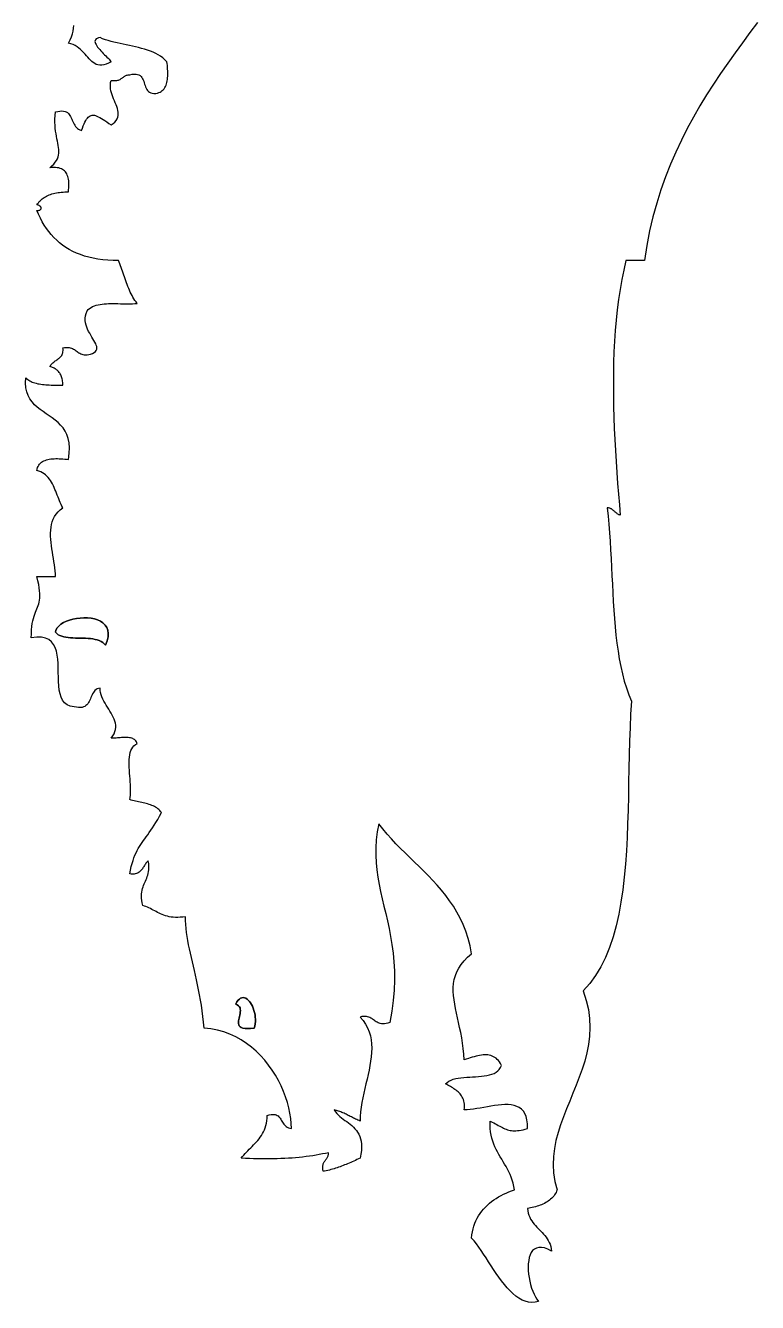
# Model space of a CAD drawing. Extents: x 0 to 1.82, y -2.75 to 0.29.
# Drawn here: x 0 to 0.39, y -1.079 to -0.398 of the extents above; entities that cross this region are included whole.
import ezdxf

# ---------------------------------------------------------------- set-up
doc = ezdxf.new("R2010")
doc.units = 0
doc.layers.get('0').update_dxf_attribs({"linetype": 'CONTINUOUS'})

msp = doc.modelspace()

# ---------------------------------------------------------------- linework, layer by layer
at = {"color": 7}
for points in [[(0.02288, -0.4077), (0.02377, -0.40599), (0.02448, -0.40435), (0.02502, -0.40275), (0.02541, -0.4012), (0.02565, -0.3997), (0.02575, -0.39822)], [(0.39014, -0.39661), (0.38613, -0.402), (0.38214, -0.40742), (0.3782, -0.41287), (0.3743, -0.41837), (0.37047, -0.42393), (0.36672, -0.42957), (0.36306, -0.4353), (0.3595, -0.44112), (0.35607, -0.44706), (0.35276, -0.45313), (0.3496, -0.45933), (0.3466, -0.46569), (0.34378, -0.47221), (0.34113, -0.47892), (0.33869, -0.48581), (0.33646, -0.4929), (0.33445, -0.50021), (0.33268, -0.50776), (0.33116, -0.51554), (0.32991, -0.52358)], [(0.04566, -0.4176), (0.04423, -0.41836), (0.04292, -0.4189), (0.04171, -0.41925), (0.0406, -0.41941), (0.03957, -0.41941), (0.03861, -0.41926), (0.03772, -0.41897), (0.03689, -0.41855), (0.0361, -0.41804), (0.03534, -0.41743), (0.03461, -0.41674), (0.03389, -0.41599), (0.03318, -0.4152), (0.03247, -0.41437), (0.03174, -0.41353), (0.03098, -0.41269), (0.03019, -0.41186), (0.02936, -0.41105), (0.02847, -0.4103), (0.02752, -0.4096), (0.02649, -0.40897), (0.02539, -0.40844), (0.02418, -0.40801), (0.02288, -0.4077)], [(0.03971, -0.40472), (0.03882, -0.40489), (0.03813, -0.40513), (0.03761, -0.40544), (0.03726, -0.40582), (0.03707, -0.40625), (0.03702, -0.40674), (0.0371, -0.40727), (0.03729, -0.40784), (0.03759, -0.40845), (0.03798, -0.40909), (0.03844, -0.40975), (0.03897, -0.41042), (0.03955, -0.4111), (0.04017, -0.41179), (0.04082, -0.41248), (0.04147, -0.41316), (0.04213, -0.41383), (0.04278, -0.41447), (0.0434, -0.4151), (0.04398, -0.41568), (0.04451, -0.41623), (0.04497, -0.41674), (0.04536, -0.4172), (0.04566, -0.4176)], [(0.07537, -0.4176), (0.07433, -0.41654), (0.07321, -0.41557), (0.07201, -0.41469), (0.07073, -0.4139), (0.06939, -0.41318), (0.06799, -0.41252), (0.06653, -0.41194), (0.06502, -0.4114), (0.06348, -0.41092), (0.0619, -0.41047), (0.06029, -0.41006), (0.05866, -0.40968), (0.05701, -0.40931), (0.05535, -0.40897), (0.05369, -0.40862), (0.05204, -0.40828), (0.05039, -0.40793), (0.04877, -0.40757), (0.04716, -0.40719), (0.04559, -0.40678), (0.04405, -0.40633), (0.04255, -0.40585), (0.0411, -0.40531), (0.03971, -0.40472)], [(0.06943, -0.43444), (0.07026, -0.43428), (0.07102, -0.43405), (0.07171, -0.43376), (0.07234, -0.4334), (0.07291, -0.43298), (0.07342, -0.4325), (0.07387, -0.43197), (0.07427, -0.43139), (0.07461, -0.43076), (0.07491, -0.43009), (0.07516, -0.42937), (0.07537, -0.42862), (0.07553, -0.42783), (0.07566, -0.427), (0.07575, -0.42615), (0.07581, -0.42527), (0.07584, -0.42436), (0.07583, -0.42343), (0.07581, -0.42249), (0.07575, -0.42153), (0.07568, -0.42056), (0.07559, -0.41958), (0.07549, -0.41859), (0.07537, -0.4176)], [(0.04566, -0.45128), (0.04678, -0.45052), (0.04768, -0.44973), (0.04838, -0.44891), (0.04889, -0.44807), (0.04923, -0.4472), (0.04942, -0.44631), (0.04947, -0.44539), (0.0494, -0.44445), (0.04922, -0.44349), (0.04897, -0.44251), (0.04864, -0.44152), (0.04826, -0.4405), (0.04784, -0.43948), (0.0474, -0.43843), (0.04696, -0.43738), (0.04654, -0.43631), (0.04614, -0.43523), (0.04579, -0.43414), (0.04551, -0.43305), (0.04531, -0.43195), (0.04521, -0.43084), (0.04522, -0.42973), (0.04536, -0.42862), (0.04566, -0.42751)], [(0.04566, -0.42751), (0.04637, -0.4276), (0.04702, -0.42765), (0.04762, -0.42766), (0.04818, -0.42763), (0.04869, -0.42756), (0.04915, -0.42746), (0.04958, -0.42733), (0.04998, -0.42717), (0.05036, -0.427), (0.05071, -0.42681), (0.05104, -0.4266), (0.05135, -0.42639), (0.05166, -0.42617), (0.05195, -0.42595), (0.05225, -0.42574), (0.05255, -0.42552), (0.05286, -0.42532), (0.05318, -0.42514), (0.05351, -0.42497), (0.05386, -0.42482), (0.05424, -0.4247), (0.05465, -0.42461), (0.05508, -0.42455), (0.05556, -0.42453)], [(0.05556, -0.42453), (0.05684, -0.42425), (0.05795, -0.42412), (0.05892, -0.42415), (0.05975, -0.4243), (0.06046, -0.42458), (0.06107, -0.42497), (0.06158, -0.42544), (0.06202, -0.426), (0.06238, -0.42662), (0.0627, -0.4273), (0.06298, -0.42801), (0.06324, -0.42874), (0.06348, -0.42949), (0.06373, -0.43023), (0.06399, -0.43096), (0.06429, -0.43165), (0.06463, -0.4323), (0.06503, -0.43289), (0.0655, -0.43341), (0.06606, -0.43384), (0.06672, -0.43418), (0.06749, -0.43439), (0.06839, -0.43449), (0.06943, -0.43444)], [(0.01297, -0.47406), (0.01411, -0.47308), (0.01507, -0.47211), (0.01586, -0.47115), (0.01649, -0.4702), (0.01698, -0.46925), (0.01733, -0.4683), (0.01757, -0.46733), (0.0177, -0.46635), (0.01774, -0.46535), (0.0177, -0.46432), (0.01759, -0.46327), (0.01743, -0.46217), (0.01722, -0.46103), (0.01699, -0.45985), (0.01674, -0.45862), (0.01649, -0.45733), (0.01625, -0.45598), (0.01603, -0.45456), (0.01585, -0.45306), (0.01572, -0.4515), (0.01565, -0.44984), (0.01566, -0.4481), (0.01575, -0.44627), (0.01594, -0.44434)], [(0.01594, -0.44434), (0.01723, -0.44404), (0.01837, -0.44388), (0.01938, -0.44383), (0.02027, -0.44391), (0.02105, -0.44409), (0.02173, -0.44436), (0.02232, -0.44472), (0.02284, -0.44515), (0.02329, -0.44565), (0.02369, -0.4462), (0.02404, -0.4468), (0.02436, -0.44744), (0.02466, -0.4481), (0.02495, -0.44878), (0.02525, -0.44946), (0.02555, -0.45014), (0.02588, -0.4508), (0.02625, -0.45145), (0.02666, -0.45205), (0.02713, -0.45262), (0.02767, -0.45313), (0.02829, -0.45358), (0.029, -0.45395), (0.02981, -0.45425)], [(0.02981, -0.45425), (0.03029, -0.45295), (0.03076, -0.45177), (0.03122, -0.45071), (0.03167, -0.44976), (0.03212, -0.44893), (0.03256, -0.44821), (0.03302, -0.4476), (0.03348, -0.44709), (0.03395, -0.44669), (0.03445, -0.44639), (0.03496, -0.44618), (0.0355, -0.44608), (0.03608, -0.44606), (0.03669, -0.44613), (0.03733, -0.4463), (0.03803, -0.44654), (0.03877, -0.44687), (0.03956, -0.44728), (0.04041, -0.44777), (0.04132, -0.44833), (0.04229, -0.44897), (0.04334, -0.44967), (0.04446, -0.45044), (0.04566, -0.45128)], [(0.02288, -0.48693), (0.02298, -0.48584), (0.02306, -0.48479), (0.0231, -0.48378), (0.0231, -0.48281), (0.02307, -0.48189), (0.023, -0.48102), (0.02289, -0.48019), (0.02273, -0.47941), (0.02253, -0.47868), (0.02228, -0.478), (0.02198, -0.47736), (0.02164, -0.47678), (0.02124, -0.47625), (0.02079, -0.47577), (0.02028, -0.47534), (0.01972, -0.47497), (0.0191, -0.47466), (0.01842, -0.4744), (0.01768, -0.47419), (0.01687, -0.47405), (0.016, -0.47396), (0.01506, -0.47393), (0.01405, -0.47396), (0.01297, -0.47406)], [(0.00604, -0.49386), (0.00642, -0.49326), (0.00684, -0.49269), (0.00729, -0.49215), (0.00777, -0.49163), (0.00827, -0.49115), (0.00881, -0.49069), (0.00937, -0.49027), (0.00996, -0.48987), (0.01058, -0.48949), (0.01123, -0.48915), (0.0119, -0.48883), (0.0126, -0.48854), (0.01332, -0.48828), (0.01407, -0.48804), (0.01485, -0.48782), (0.01565, -0.48763), (0.01647, -0.48746), (0.01732, -0.48732), (0.01819, -0.4872), (0.01908, -0.4871), (0.02, -0.48703), (0.02094, -0.48697), (0.0219, -0.48694), (0.02288, -0.48693)], [(0.00604, -0.49684), (0.0065, -0.49682), (0.00691, -0.49678), (0.00726, -0.49671), (0.00755, -0.49662), (0.00779, -0.4965), (0.00799, -0.49637), (0.00814, -0.49623), (0.00824, -0.49607), (0.0083, -0.4959), (0.00832, -0.49572), (0.00831, -0.49554), (0.00827, -0.49535), (0.00819, -0.49517), (0.00808, -0.49498), (0.00795, -0.49481), (0.0078, -0.49464), (0.00762, -0.49448), (0.00743, -0.49433), (0.00722, -0.4942), (0.007, -0.49409), (0.00677, -0.49399), (0.00653, -0.49392), (0.00628, -0.49388), (0.00604, -0.49386)], [(0.04962, -0.52358), (0.0467, -0.52353), (0.0439, -0.52337), (0.0412, -0.52312), (0.03862, -0.52277), (0.03613, -0.52232), (0.03375, -0.52177), (0.03148, -0.52112), (0.02929, -0.52039), (0.02721, -0.51956), (0.02522, -0.51863), (0.02332, -0.51762), (0.02151, -0.51652), (0.01979, -0.51533), (0.01816, -0.51406), (0.01661, -0.5127), (0.01514, -0.51125), (0.01374, -0.50973), (0.01243, -0.50812), (0.01119, -0.50643), (0.01002, -0.50466), (0.00893, -0.50282), (0.0079, -0.5009), (0.00694, -0.4989), (0.00604, -0.49684)], [(0.05952, -0.54636), (0.05892, -0.5456), (0.05834, -0.54479), (0.0578, -0.54396), (0.05727, -0.54309), (0.05678, -0.54219), (0.0563, -0.54127), (0.05585, -0.54032), (0.05541, -0.53935), (0.055, -0.53837), (0.05459, -0.53737), (0.0542, -0.53636), (0.05383, -0.53534), (0.05346, -0.53432), (0.0531, -0.53329), (0.05275, -0.53227), (0.05241, -0.53125), (0.05206, -0.53023), (0.05172, -0.52923), (0.05138, -0.52824), (0.05104, -0.52726), (0.05069, -0.5263), (0.05034, -0.52537), (0.04998, -0.52446), (0.04962, -0.52358)], [(0.32001, -0.52358), (0.31884, -0.52859), (0.31779, -0.53372), (0.31688, -0.53896), (0.31607, -0.54429), (0.31539, -0.54972), (0.31481, -0.55523), (0.31433, -0.56081), (0.31396, -0.56646), (0.31367, -0.57217), (0.31347, -0.57793), (0.31336, -0.58373), (0.31332, -0.58957), (0.31336, -0.59543), (0.31346, -0.60131), (0.31363, -0.6072), (0.31385, -0.61309), (0.31412, -0.61897), (0.31444, -0.62484), (0.3148, -0.63068), (0.31519, -0.63649), (0.31562, -0.64227), (0.31607, -0.64799), (0.31655, -0.65366), (0.31704, -0.65927)], [(0.03575, -0.5731), (0.03662, -0.57258), (0.03726, -0.57203), (0.0377, -0.57143), (0.03794, -0.57079), (0.03801, -0.57012), (0.03793, -0.5694), (0.03772, -0.56865), (0.0374, -0.56785), (0.03699, -0.56702), (0.0365, -0.56616), (0.03596, -0.56525), (0.03538, -0.56431), (0.03479, -0.56333), (0.0342, -0.56232), (0.03363, -0.56127), (0.03311, -0.56019), (0.03265, -0.55907), (0.03227, -0.55792), (0.03199, -0.55673), (0.03183, -0.55552), (0.03181, -0.55426), (0.03195, -0.55298), (0.03227, -0.55167), (0.03278, -0.55032)], [(0.03278, -0.55032), (0.03343, -0.54962), (0.03416, -0.54901), (0.03494, -0.54848), (0.03579, -0.54803), (0.0367, -0.54765), (0.03765, -0.54733), (0.03866, -0.54708), (0.03971, -0.54687), (0.04081, -0.54672), (0.04194, -0.5466), (0.0431, -0.54653), (0.04429, -0.54648), (0.04551, -0.54646), (0.04675, -0.54646), (0.04801, -0.54648), (0.04929, -0.54651), (0.05057, -0.54653), (0.05186, -0.54656), (0.05315, -0.54658), (0.05445, -0.54658), (0.05573, -0.54657), (0.05701, -0.54653), (0.05827, -0.54646), (0.05952, -0.54636)], [(0.01297, -0.58003), (0.01324, -0.57956), (0.01354, -0.57912), (0.01388, -0.57871), (0.01424, -0.57834), (0.01463, -0.57798), (0.01503, -0.57765), (0.01544, -0.57733), (0.01587, -0.57703), (0.0163, -0.57673), (0.01672, -0.57643), (0.01714, -0.57613), (0.01755, -0.57582), (0.01795, -0.57551), (0.01832, -0.57518), (0.01867, -0.57483), (0.01899, -0.57446), (0.01927, -0.57406), (0.01952, -0.57363), (0.01972, -0.57316), (0.01987, -0.57265), (0.01997, -0.5721), (0.02001, -0.5715), (0.01999, -0.57084), (0.0199, -0.57013)], [(0.0199, -0.57013), (0.02085, -0.56993), (0.02171, -0.56983), (0.02249, -0.56981), (0.02321, -0.56987), (0.02387, -0.56999), (0.02447, -0.57018), (0.02503, -0.57041), (0.02555, -0.57068), (0.02605, -0.57098), (0.02653, -0.57131), (0.02699, -0.57164), (0.02746, -0.57199), (0.02792, -0.57232), (0.02841, -0.57265), (0.02891, -0.57294), (0.02944, -0.57321), (0.03001, -0.57344), (0.03063, -0.57361), (0.0313, -0.57373), (0.03203, -0.57377), (0.03284, -0.57374), (0.03372, -0.57363), (0.03469, -0.57342), (0.03575, -0.5731)], [(0.0199, -0.58994), (0.01989, -0.58921), (0.01984, -0.58851), (0.01977, -0.58785), (0.01967, -0.58721), (0.01953, -0.5866), (0.01938, -0.58602), (0.01919, -0.58547), (0.01899, -0.58495), (0.01875, -0.58445), (0.0185, -0.58399), (0.01822, -0.58354), (0.01792, -0.58313), (0.0176, -0.58274), (0.01726, -0.58238), (0.01691, -0.58204), (0.01653, -0.58172), (0.01614, -0.58143), (0.01573, -0.58116), (0.0153, -0.58092), (0.01486, -0.5807), (0.01441, -0.5805), (0.01394, -0.58032), (0.01346, -0.58017), (0.01297, -0.58003)], [(0.02288, -0.62956), (0.02332, -0.62627), (0.02343, -0.62333), (0.02324, -0.6207), (0.02277, -0.61835), (0.02206, -0.61626), (0.02113, -0.61439), (0.02001, -0.61272), (0.01873, -0.61121), (0.01732, -0.60985), (0.01581, -0.60859), (0.01423, -0.60741), (0.0126, -0.60628), (0.01096, -0.60517), (0.00933, -0.60405), (0.00774, -0.6029), (0.00622, -0.60168), (0.0048, -0.60036), (0.00352, -0.59891), (0.00238, -0.59732), (0.00144, -0.59553), (0.00071, -0.59354), (0.00022, -0.5913), (0.00001, -0.58879), (0.00009, -0.58598)], [(0.00009, -0.58598), (0.00061, -0.58645), (0.00115, -0.58689), (0.00172, -0.58728), (0.00232, -0.58765), (0.00295, -0.58797), (0.00361, -0.58827), (0.0043, -0.58853), (0.00501, -0.58876), (0.00575, -0.58897), (0.00652, -0.58915), (0.00732, -0.58931), (0.00814, -0.58944), (0.00899, -0.58956), (0.00986, -0.58965), (0.01076, -0.58973), (0.01169, -0.58979), (0.01263, -0.58984), (0.01361, -0.58988), (0.0146, -0.5899), (0.01562, -0.58992), (0.01666, -0.58993), (0.01772, -0.58994), (0.0188, -0.58994), (0.0199, -0.58994)], [(0.00604, -0.6355), (0.0062, -0.63467), (0.00643, -0.63391), (0.00672, -0.63321), (0.00708, -0.63258), (0.0075, -0.63201), (0.00797, -0.63151), (0.0085, -0.63105), (0.00908, -0.63066), (0.00971, -0.63031), (0.01039, -0.63001), (0.0111, -0.62976), (0.01186, -0.62956), (0.01265, -0.62939), (0.01347, -0.62926), (0.01433, -0.62917), (0.01521, -0.62912), (0.01611, -0.62909), (0.01704, -0.62909), (0.01799, -0.62912), (0.01895, -0.62917), (0.01992, -0.62924), (0.0209, -0.62933), (0.02189, -0.62944), (0.02288, -0.62956)], [(0.0199, -0.65531), (0.01942, -0.65442), (0.01897, -0.6535), (0.01854, -0.65255), (0.01812, -0.65157), (0.01772, -0.65058), (0.01732, -0.64957), (0.01693, -0.64855), (0.01653, -0.64753), (0.01613, -0.64652), (0.01571, -0.64551), (0.01528, -0.64452), (0.01483, -0.64355), (0.01435, -0.6426), (0.01384, -0.64169), (0.0133, -0.64081), (0.01271, -0.63997), (0.01209, -0.63919), (0.01141, -0.63845), (0.01068, -0.63778), (0.00988, -0.63717), (0.00903, -0.63663), (0.00811, -0.63617), (0.00711, -0.63579), (0.00604, -0.6355)], [(0.01594, -0.69195), (0.0159, -0.69044), (0.01579, -0.68889), (0.01562, -0.68729), (0.01541, -0.68566), (0.01516, -0.68401), (0.01489, -0.68233), (0.01461, -0.68063), (0.01433, -0.67893), (0.01406, -0.67723), (0.01382, -0.67552), (0.01362, -0.67383), (0.01347, -0.67215), (0.01338, -0.67049), (0.01336, -0.66885), (0.01343, -0.66725), (0.01359, -0.66569), (0.01387, -0.66417), (0.01427, -0.66271), (0.0148, -0.6613), (0.01548, -0.65995), (0.01632, -0.65867), (0.01733, -0.65747), (0.01852, -0.65634), (0.0199, -0.65531)], [(0.31704, -0.65927), (0.31668, -0.65914), (0.31633, -0.65898), (0.31601, -0.65881), (0.3157, -0.65863), (0.3154, -0.65844), (0.31512, -0.65823), (0.31485, -0.65802), (0.31458, -0.6578), (0.31432, -0.65758), (0.31407, -0.65736), (0.31382, -0.65714), (0.31357, -0.65692), (0.31332, -0.6567), (0.31307, -0.6565), (0.31282, -0.6563), (0.31256, -0.65611), (0.3123, -0.65594), (0.31202, -0.65579), (0.31174, -0.65565), (0.31144, -0.65553), (0.31113, -0.65544), (0.31081, -0.65537), (0.31047, -0.65532), (0.3101, -0.65531)], [(0.3101, -0.65531), (0.31057, -0.65968), (0.31096, -0.66411), (0.31131, -0.66859), (0.31161, -0.67312), (0.31188, -0.67768), (0.31212, -0.68227), (0.31234, -0.68687), (0.31256, -0.69148), (0.31279, -0.69608), (0.31302, -0.70067), (0.31328, -0.70524), (0.31357, -0.70978), (0.3139, -0.71428), (0.31429, -0.71872), (0.31473, -0.72311), (0.31524, -0.72743), (0.31583, -0.73166), (0.31651, -0.73581), (0.31729, -0.73986), (0.31818, -0.74381), (0.31918, -0.74763), (0.32031, -0.75133), (0.32157, -0.7549), (0.32298, -0.75831)], [(0.00307, -0.72464), (0.00311, -0.72241), (0.00322, -0.7204), (0.0034, -0.7186), (0.00363, -0.71699), (0.00391, -0.71554), (0.00423, -0.71424), (0.00457, -0.71306), (0.00494, -0.71198), (0.00531, -0.71099), (0.00569, -0.71006), (0.00606, -0.70917), (0.00641, -0.7083), (0.00674, -0.70743), (0.00703, -0.70654), (0.00727, -0.7056), (0.00747, -0.70461), (0.0076, -0.70353), (0.00766, -0.70235), (0.00764, -0.70105), (0.00754, -0.6996), (0.00733, -0.69799), (0.00702, -0.69619), (0.00659, -0.69419), (0.00604, -0.69195)], [(0.01594, -0.72167), (0.01624, -0.72047), (0.01685, -0.71935), (0.01774, -0.71831), (0.01889, -0.71737), (0.02025, -0.71652), (0.02179, -0.71579), (0.02349, -0.71516), (0.0253, -0.71466), (0.02719, -0.71429), (0.02913, -0.71404), (0.03109, -0.71394), (0.03303, -0.71399), (0.03491, -0.71419), (0.03672, -0.71456), (0.0384, -0.71509), (0.03993, -0.7158), (0.04128, -0.71669), (0.04241, -0.71777), (0.04328, -0.71904), (0.04387, -0.72052), (0.04413, -0.72221), (0.04405, -0.72411), (0.04358, -0.72624), (0.04268, -0.7286)], [(0.04268, -0.7286), (0.04358, -0.72624), (0.04405, -0.72411), (0.04413, -0.72221), (0.04387, -0.72052), (0.04328, -0.71904), (0.04241, -0.71777), (0.04128, -0.71669), (0.03993, -0.7158), (0.0384, -0.71509), (0.03672, -0.71456), (0.03491, -0.71419), (0.03303, -0.71399), (0.03109, -0.71394), (0.02913, -0.71404), (0.02719, -0.71429), (0.0253, -0.71466), (0.02349, -0.71516), (0.02179, -0.71579), (0.02025, -0.71652), (0.01889, -0.71737), (0.01774, -0.71831), (0.01685, -0.71935), (0.01624, -0.72047), (0.01594, -0.72167)], [(0.02585, -0.76129), (0.02381, -0.76096), (0.02215, -0.76026), (0.02081, -0.75922), (0.01976, -0.75788), (0.01896, -0.75628), (0.01839, -0.75445), (0.01799, -0.75242), (0.01774, -0.75024), (0.01759, -0.74795), (0.01752, -0.74557), (0.01748, -0.74316), (0.01743, -0.74073), (0.01734, -0.73834), (0.01717, -0.73602), (0.01689, -0.7338), (0.01646, -0.73172), (0.01583, -0.72982), (0.01498, -0.72814), (0.01387, -0.72671), (0.01246, -0.72557), (0.01071, -0.72475), (0.00858, -0.7243), (0.00605, -0.72425), (0.00307, -0.72464)], [(0.04268, -0.7286), (0.042, -0.7278), (0.04121, -0.72712), (0.04032, -0.72656), (0.03933, -0.72609), (0.03826, -0.72572), (0.03711, -0.72543), (0.03591, -0.72521), (0.03465, -0.72504), (0.03335, -0.72493), (0.03202, -0.72485), (0.03067, -0.7248), (0.02931, -0.72476), (0.02795, -0.72473), (0.0266, -0.7247), (0.02527, -0.72464), (0.02398, -0.72457), (0.02272, -0.72445), (0.02151, -0.72428), (0.02037, -0.72406), (0.0193, -0.72376), (0.01831, -0.72339), (0.01741, -0.72292), (0.01662, -0.72235), (0.01594, -0.72167)], [(0.01594, -0.72167), (0.01662, -0.72235), (0.01741, -0.72292), (0.01831, -0.72339), (0.0193, -0.72376), (0.02037, -0.72406), (0.02151, -0.72428), (0.02272, -0.72445), (0.02398, -0.72457), (0.02527, -0.72464), (0.0266, -0.7247), (0.02795, -0.72473), (0.02931, -0.72476), (0.03067, -0.7248), (0.03202, -0.72485), (0.03335, -0.72493), (0.03465, -0.72504), (0.03591, -0.72521), (0.03711, -0.72543), (0.03826, -0.72572), (0.03933, -0.72609), (0.04032, -0.72656), (0.04121, -0.72712), (0.042, -0.7278), (0.04268, -0.7286)], [(0.03971, -0.75138), (0.0389, -0.75156), (0.03819, -0.75184), (0.03757, -0.75221), (0.03703, -0.75266), (0.03657, -0.75319), (0.03615, -0.75376), (0.03579, -0.75439), (0.03546, -0.75505), (0.03515, -0.75573), (0.03486, -0.75643), (0.03457, -0.75713), (0.03427, -0.75782), (0.03394, -0.75849), (0.03359, -0.75912), (0.03319, -0.75972), (0.03274, -0.76026), (0.03223, -0.76073), (0.03163, -0.76113), (0.03095, -0.76144), (0.03018, -0.76165), (0.02929, -0.76175), (0.02828, -0.76173), (0.02713, -0.76158), (0.02585, -0.76129)], [(0.04566, -0.77812), (0.04654, -0.7769), (0.0472, -0.77571), (0.04768, -0.77454), (0.04797, -0.77339), (0.04809, -0.77227), (0.04807, -0.77116), (0.04791, -0.77007), (0.04764, -0.76899), (0.04726, -0.76792), (0.04679, -0.76686), (0.04625, -0.7658), (0.04566, -0.76475), (0.04502, -0.7637), (0.04436, -0.76264), (0.04368, -0.76158), (0.04301, -0.76052), (0.04237, -0.75944), (0.04176, -0.75835), (0.0412, -0.75724), (0.0407, -0.75611), (0.04029, -0.75497), (0.03998, -0.7538), (0.03978, -0.7526), (0.03971, -0.75138)], [(0.32298, -0.75831), (0.32254, -0.76532), (0.32221, -0.77244), (0.32196, -0.77966), (0.32176, -0.78695), (0.3216, -0.7943), (0.32146, -0.80168), (0.32132, -0.80906), (0.32115, -0.81642), (0.32093, -0.82374), (0.32064, -0.831), (0.32026, -0.83817), (0.31976, -0.84523), (0.31913, -0.85215), (0.31835, -0.85892), (0.31739, -0.8655), (0.31623, -0.87189), (0.31485, -0.87804), (0.31323, -0.88395), (0.31135, -0.88958), (0.30918, -0.89491), (0.3067, -0.89993), (0.3039, -0.9046), (0.30075, -0.90891), (0.29723, -0.91282)], [(0.05952, -0.78109), (0.05936, -0.78051), (0.05914, -0.78), (0.05884, -0.77954), (0.05849, -0.77915), (0.05809, -0.77882), (0.05763, -0.77854), (0.05713, -0.77831), (0.05659, -0.77812), (0.056, -0.77798), (0.05539, -0.77787), (0.05474, -0.7778), (0.05407, -0.77775), (0.05338, -0.77773), (0.05268, -0.77774), (0.05196, -0.77776), (0.05123, -0.77779), (0.0505, -0.77784), (0.04977, -0.77789), (0.04905, -0.77795), (0.04833, -0.778), (0.04763, -0.77805), (0.04695, -0.77809), (0.04629, -0.77811), (0.04566, -0.77812)], [(0.05556, -0.81081), (0.05577, -0.80965), (0.0559, -0.80841), (0.05597, -0.80709), (0.05599, -0.80572), (0.05596, -0.80429), (0.0559, -0.80282), (0.05581, -0.80132), (0.05571, -0.7998), (0.05559, -0.79827), (0.05549, -0.79674), (0.05539, -0.79522), (0.05531, -0.79372), (0.05527, -0.79225), (0.05526, -0.79083), (0.05531, -0.78945), (0.05541, -0.78814), (0.05559, -0.7869), (0.05584, -0.78574), (0.05618, -0.78467), (0.05661, -0.78371), (0.05716, -0.78286), (0.05782, -0.78213), (0.0586, -0.78154), (0.05952, -0.78109)], [(0.0724, -0.81774), (0.072, -0.81715), (0.07156, -0.8166), (0.07106, -0.8161), (0.07053, -0.81565), (0.06996, -0.81523), (0.06935, -0.81485), (0.06871, -0.8145), (0.06803, -0.81418), (0.06733, -0.81389), (0.06661, -0.81363), (0.06586, -0.81339), (0.06509, -0.81316), (0.06431, -0.81295), (0.06352, -0.81275), (0.06272, -0.81257), (0.06191, -0.81239), (0.06109, -0.81221), (0.06028, -0.81203), (0.05947, -0.81185), (0.05866, -0.81167), (0.05787, -0.81147), (0.05708, -0.81127), (0.05631, -0.81105), (0.05556, -0.81081)], [(0.05556, -0.85043), (0.05595, -0.84841), (0.05636, -0.84655), (0.05681, -0.84484), (0.05729, -0.84326), (0.05779, -0.8418), (0.05833, -0.84044), (0.05889, -0.83918), (0.05949, -0.83799), (0.0601, -0.83686), (0.06075, -0.83578), (0.06142, -0.83474), (0.06212, -0.83371), (0.06285, -0.83269), (0.0636, -0.83166), (0.06437, -0.83061), (0.06517, -0.82952), (0.06599, -0.82837), (0.06684, -0.82717), (0.06771, -0.82588), (0.06861, -0.8245), (0.06952, -0.823), (0.07046, -0.82139), (0.07142, -0.81964), (0.0724, -0.81774)], [(0.18828, -0.82368), (0.18745, -0.82807), (0.18692, -0.83231), (0.18667, -0.83644), (0.18666, -0.84048), (0.18686, -0.84443), (0.18726, -0.84832), (0.18781, -0.85217), (0.1885, -0.856), (0.18929, -0.85983), (0.19015, -0.86367), (0.19107, -0.86754), (0.19199, -0.87147), (0.19291, -0.87547), (0.19379, -0.87957), (0.19461, -0.88377), (0.19532, -0.8881), (0.19592, -0.89258), (0.19636, -0.89722), (0.19662, -0.90206), (0.19667, -0.90709), (0.19649, -0.91235), (0.19603, -0.91785), (0.19529, -0.92362), (0.19422, -0.92966)], [(0.2378, -0.89301), (0.23695, -0.8888), (0.2359, -0.8848), (0.23466, -0.88102), (0.23324, -0.87742), (0.23166, -0.87401), (0.22992, -0.87076), (0.22806, -0.86766), (0.22606, -0.8647), (0.22396, -0.86185), (0.22176, -0.85911), (0.21948, -0.85646), (0.21713, -0.85389), (0.21472, -0.85138), (0.21226, -0.84892), (0.20978, -0.84649), (0.20728, -0.84408), (0.20478, -0.84167), (0.20229, -0.83925), (0.19982, -0.83681), (0.19738, -0.83432), (0.195, -0.83178), (0.19268, -0.82917), (0.19043, -0.82648), (0.18828, -0.82368)], [(0.06546, -0.84349), (0.06511, -0.84376), (0.06478, -0.84406), (0.06447, -0.8444), (0.06418, -0.84476), (0.0639, -0.84515), (0.06364, -0.84555), (0.06338, -0.84597), (0.06312, -0.84639), (0.06285, -0.84682), (0.06258, -0.84724), (0.0623, -0.84766), (0.062, -0.84807), (0.06168, -0.84847), (0.06133, -0.84884), (0.06096, -0.84919), (0.06055, -0.84951), (0.0601, -0.84979), (0.05961, -0.85004), (0.05908, -0.85024), (0.05849, -0.85039), (0.05785, -0.85049), (0.05715, -0.85054), (0.05639, -0.85051), (0.05556, -0.85043)], [(0.06249, -0.86726), (0.06218, -0.86583), (0.06197, -0.86451), (0.06185, -0.86328), (0.06182, -0.86213), (0.06187, -0.86107), (0.06198, -0.86007), (0.06216, -0.85913), (0.06238, -0.85824), (0.06265, -0.85739), (0.06295, -0.85658), (0.06327, -0.85578), (0.06361, -0.85501), (0.06395, -0.85423), (0.06429, -0.85346), (0.06461, -0.85267), (0.06491, -0.85186), (0.06519, -0.85101), (0.06542, -0.85013), (0.0656, -0.8492), (0.06573, -0.84821), (0.06578, -0.84715), (0.06577, -0.84602), (0.06566, -0.8448), (0.06546, -0.84349)], [(0.08527, -0.87321), (0.08383, -0.87341), (0.08246, -0.87354), (0.08117, -0.8736), (0.07994, -0.87359), (0.07878, -0.87352), (0.07767, -0.87339), (0.07663, -0.87321), (0.07563, -0.87299), (0.07467, -0.87272), (0.07376, -0.87241), (0.07288, -0.87208), (0.07203, -0.87172), (0.0712, -0.87134), (0.0704, -0.87094), (0.06961, -0.87054), (0.06884, -0.87012), (0.06807, -0.86971), (0.06731, -0.86931), (0.06654, -0.86891), (0.06576, -0.86853), (0.06498, -0.86817), (0.06417, -0.86783), (0.06335, -0.86753), (0.06249, -0.86726)], [(0.09518, -0.93263), (0.0949, -0.92946), (0.09457, -0.92638), (0.09418, -0.92338), (0.09376, -0.92046), (0.09329, -0.91762), (0.09279, -0.91485), (0.09227, -0.91215), (0.09173, -0.90952), (0.09117, -0.90695), (0.09061, -0.90444), (0.09004, -0.90198), (0.08948, -0.89958), (0.08893, -0.89722), (0.0884, -0.8949), (0.08788, -0.89262), (0.0874, -0.89037), (0.08695, -0.88816), (0.08654, -0.88597), (0.08618, -0.88381), (0.08587, -0.88167), (0.08562, -0.87954), (0.08543, -0.87742), (0.08531, -0.87531), (0.08527, -0.87321)], [(0.23384, -0.94947), (0.23365, -0.94642), (0.23335, -0.94344), (0.23295, -0.94054), (0.23248, -0.93772), (0.23196, -0.93497), (0.2314, -0.93229), (0.23082, -0.92968), (0.23025, -0.92713), (0.2297, -0.92464), (0.22919, -0.92222), (0.22875, -0.91985), (0.22839, -0.91753), (0.22814, -0.91526), (0.22801, -0.91305), (0.22802, -0.91088), (0.22819, -0.90875), (0.22855, -0.90667), (0.2291, -0.90462), (0.22988, -0.90261), (0.23091, -0.90064), (0.23219, -0.89869), (0.23375, -0.89677), (0.23562, -0.89488), (0.2378, -0.89301)], [(0.11202, -0.91976), (0.11265, -0.91864), (0.11331, -0.91776), (0.11398, -0.9171), (0.11467, -0.91665), (0.11537, -0.9164), (0.11607, -0.91634), (0.11676, -0.91644), (0.11744, -0.91671), (0.11811, -0.91713), (0.11875, -0.91768), (0.11936, -0.91835), (0.11994, -0.91914), (0.12047, -0.92002), (0.12096, -0.92099), (0.1214, -0.92203), (0.12177, -0.92313), (0.12208, -0.92428), (0.12232, -0.92547), (0.12248, -0.92668), (0.12256, -0.9279), (0.12255, -0.92911), (0.12244, -0.93032), (0.12224, -0.93149), (0.12192, -0.93263)], [(0.12192, -0.93263), (0.12224, -0.93149), (0.12244, -0.93032), (0.12255, -0.92911), (0.12256, -0.9279), (0.12248, -0.92668), (0.12232, -0.92547), (0.12208, -0.92428), (0.12177, -0.92313), (0.1214, -0.92203), (0.12096, -0.92099), (0.12047, -0.92002), (0.11994, -0.91914), (0.11936, -0.91835), (0.11875, -0.91768), (0.11811, -0.91713), (0.11744, -0.91671), (0.11676, -0.91644), (0.11607, -0.91634), (0.11537, -0.9164), (0.11467, -0.91665), (0.11398, -0.9171), (0.11331, -0.91776), (0.11265, -0.91864), (0.11202, -0.91976)], [(0.29723, -0.91282), (0.29892, -0.91784), (0.30006, -0.92274), (0.3007, -0.92753), (0.30088, -0.93223), (0.30066, -0.93684), (0.30008, -0.94136), (0.29919, -0.94581), (0.29804, -0.9502), (0.29667, -0.95454), (0.29514, -0.95883), (0.2935, -0.96308), (0.29178, -0.9673), (0.29005, -0.9715), (0.28834, -0.97569), (0.28671, -0.97987), (0.2852, -0.98406), (0.28386, -0.98827), (0.28274, -0.99249), (0.2819, -0.99675), (0.28136, -1.00105), (0.2812, -1.00539), (0.28144, -1.00979), (0.28215, -1.01426), (0.28336, -1.0188)], [(0.12192, -0.93263), (0.11998, -0.93281), (0.11834, -0.93285), (0.11699, -0.93277), (0.11589, -0.93257), (0.11503, -0.93227), (0.11438, -0.93187), (0.11392, -0.93139), (0.11363, -0.93084), (0.11348, -0.93021), (0.11344, -0.92953), (0.1135, -0.92881), (0.11362, -0.92805), (0.1138, -0.92727), (0.114, -0.92647), (0.11419, -0.92566), (0.11436, -0.92486), (0.11449, -0.92407), (0.11454, -0.9233), (0.11449, -0.92257), (0.11433, -0.92188), (0.11403, -0.92124), (0.11355, -0.92067), (0.11289, -0.92017), (0.11202, -0.91976)], [(0.11202, -0.91976), (0.11289, -0.92017), (0.11355, -0.92067), (0.11403, -0.92124), (0.11433, -0.92188), (0.11449, -0.92257), (0.11454, -0.9233), (0.11449, -0.92407), (0.11436, -0.92486), (0.11419, -0.92566), (0.114, -0.92647), (0.1138, -0.92727), (0.11362, -0.92805), (0.1135, -0.92881), (0.11344, -0.92953), (0.11348, -0.93021), (0.11363, -0.93084), (0.11392, -0.93139), (0.11438, -0.93187), (0.11503, -0.93227), (0.11589, -0.93257), (0.11699, -0.93277), (0.11834, -0.93285), (0.11998, -0.93281), (0.12192, -0.93263)], [(0.19422, -0.92966), (0.19316, -0.92998), (0.19219, -0.93019), (0.19131, -0.93031), (0.1905, -0.93034), (0.18977, -0.93029), (0.1891, -0.93017), (0.18848, -0.93), (0.18791, -0.92977), (0.18738, -0.9295), (0.18688, -0.92921), (0.1864, -0.92888), (0.18593, -0.92855), (0.18546, -0.92821), (0.185, -0.92787), (0.18452, -0.92754), (0.18402, -0.92724), (0.1835, -0.92697), (0.18294, -0.92674), (0.18234, -0.92655), (0.18168, -0.92643), (0.18097, -0.92637), (0.18018, -0.92639), (0.17932, -0.92649), (0.17838, -0.92669)], [(0.17838, -0.92669), (0.17997, -0.92858), (0.18129, -0.93052), (0.18236, -0.93253), (0.18319, -0.93458), (0.18381, -0.93669), (0.18423, -0.93884), (0.18446, -0.94103), (0.18454, -0.94327), (0.18447, -0.94555), (0.18427, -0.94785), (0.18397, -0.9502), (0.18358, -0.95257), (0.18311, -0.95496), (0.18259, -0.95738), (0.18203, -0.95982), (0.18146, -0.96227), (0.18088, -0.96474), (0.18033, -0.96722), (0.1798, -0.96971), (0.17934, -0.9722), (0.17894, -0.97469), (0.17864, -0.97719), (0.17844, -0.97967), (0.17838, -0.98216)], [(0.14173, -0.98612), (0.14164, -0.98347), (0.14138, -0.98073), (0.14095, -0.97793), (0.14034, -0.97507), (0.13957, -0.97218), (0.13863, -0.96926), (0.13753, -0.96635), (0.13626, -0.96345), (0.13483, -0.96058), (0.13325, -0.95775), (0.1315, -0.95499), (0.1296, -0.95232), (0.12754, -0.94974), (0.12533, -0.94727), (0.12296, -0.94494), (0.12045, -0.94276), (0.11779, -0.94074), (0.11499, -0.9389), (0.11204, -0.93726), (0.10894, -0.93584), (0.10571, -0.93465), (0.10234, -0.9337), (0.09882, -0.93303), (0.09518, -0.93263)], [(0.22394, -0.96235), (0.22475, -0.96155), (0.22571, -0.96088), (0.2268, -0.96034), (0.22799, -0.95989), (0.22929, -0.95954), (0.23067, -0.95927), (0.23212, -0.95906), (0.23362, -0.9589), (0.23517, -0.95878), (0.23674, -0.95868), (0.23832, -0.9586), (0.23991, -0.95851), (0.24148, -0.95841), (0.24301, -0.95827), (0.24451, -0.9581), (0.24595, -0.95787), (0.24731, -0.95757), (0.24859, -0.95719), (0.24977, -0.95672), (0.25083, -0.95613), (0.25176, -0.95543), (0.25255, -0.95458), (0.25319, -0.95359), (0.25365, -0.95244)], [(0.25365, -0.95244), (0.25314, -0.9515), (0.2526, -0.95066), (0.25203, -0.94992), (0.25143, -0.94926), (0.2508, -0.9487), (0.25014, -0.94822), (0.24945, -0.94782), (0.24873, -0.94749), (0.24799, -0.94724), (0.24722, -0.94705), (0.24642, -0.94693), (0.2456, -0.94687), (0.24475, -0.94687), (0.24388, -0.94692), (0.24298, -0.94702), (0.24206, -0.94716), (0.24111, -0.94734), (0.24014, -0.94757), (0.23914, -0.94782), (0.23813, -0.94811), (0.23709, -0.94842), (0.23603, -0.94875), (0.23494, -0.9491), (0.23384, -0.94947)], [(0.23384, -0.97621), (0.23393, -0.97513), (0.23395, -0.97412), (0.2339, -0.97318), (0.23379, -0.9723), (0.23363, -0.97147), (0.23341, -0.9707), (0.23313, -0.96999), (0.23281, -0.96932), (0.23245, -0.96869), (0.23204, -0.96811), (0.2316, -0.96756), (0.23112, -0.96705), (0.23061, -0.96657), (0.23007, -0.96612), (0.22951, -0.96569), (0.22892, -0.96528), (0.22833, -0.96489), (0.22771, -0.96451), (0.22709, -0.96415), (0.22646, -0.96379), (0.22582, -0.96343), (0.22519, -0.96307), (0.22456, -0.96271), (0.22394, -0.96235)], [(0.11499, -1.00196), (0.11563, -1.00111), (0.1163, -1.00029), (0.117, -0.99948), (0.11773, -0.99869), (0.11848, -0.99792), (0.11924, -0.99715), (0.12001, -0.99639), (0.12078, -0.99562), (0.12155, -0.99484), (0.12231, -0.99406), (0.12305, -0.99325), (0.12378, -0.99243), (0.12448, -0.99158), (0.12514, -0.9907), (0.12577, -0.98979), (0.12636, -0.98883), (0.1269, -0.98783), (0.12738, -0.98678), (0.12781, -0.98568), (0.12817, -0.98452), (0.12846, -0.98329), (0.12867, -0.982), (0.12881, -0.98063), (0.12885, -0.97918)], [(0.12885, -0.97918), (0.12991, -0.97887), (0.13085, -0.97868), (0.13168, -0.97859), (0.13242, -0.9786), (0.13307, -0.9787), (0.13365, -0.97887), (0.13416, -0.97913), (0.13461, -0.97944), (0.13502, -0.97981), (0.13538, -0.98023), (0.13572, -0.98068), (0.13603, -0.98116), (0.13634, -0.98167), (0.13664, -0.98218), (0.13696, -0.9827), (0.13729, -0.98322), (0.13765, -0.98372), (0.13805, -0.9842), (0.13849, -0.98465), (0.13899, -0.98505), (0.13955, -0.98541), (0.14019, -0.98572), (0.14091, -0.98595), (0.14173, -0.98612)], [(0.17838, -0.98216), (0.17776, -0.9819), (0.17716, -0.98164), (0.17656, -0.98137), (0.17597, -0.9811), (0.17539, -0.98081), (0.17482, -0.98053), (0.17425, -0.98024), (0.17368, -0.97995), (0.17312, -0.97967), (0.17256, -0.97938), (0.172, -0.97909), (0.17144, -0.97881), (0.17088, -0.97854), (0.17033, -0.97827), (0.16977, -0.97801), (0.1692, -0.97775), (0.16864, -0.97751), (0.16807, -0.97728), (0.16749, -0.97706), (0.16691, -0.97686), (0.16632, -0.97667), (0.16573, -0.9765), (0.16512, -0.97635), (0.16451, -0.97621)], [(0.16451, -0.97621), (0.16517, -0.97716), (0.1659, -0.97804), (0.16669, -0.97886), (0.16753, -0.97963), (0.16841, -0.98037), (0.16932, -0.98107), (0.17025, -0.98176), (0.17119, -0.98245), (0.17212, -0.98314), (0.17304, -0.98385), (0.17393, -0.98459), (0.17478, -0.98537), (0.1756, -0.98621), (0.17635, -0.9871), (0.17703, -0.98807), (0.17764, -0.98912), (0.17816, -0.99028), (0.17858, -0.99153), (0.17888, -0.99291), (0.17907, -0.99442), (0.17912, -0.99606), (0.17903, -0.99786), (0.17878, -0.99983), (0.17838, -1.00196)], [(0.26752, -0.98612), (0.26752, -0.98368), (0.26729, -0.98155), (0.26684, -0.97972), (0.26619, -0.97816), (0.26535, -0.97686), (0.26434, -0.97579), (0.26318, -0.97495), (0.26187, -0.9743), (0.26043, -0.97384), (0.25888, -0.97354), (0.25723, -0.97339), (0.25551, -0.97336), (0.25371, -0.97345), (0.25186, -0.97362), (0.24998, -0.97386), (0.24807, -0.97416), (0.24616, -0.97449), (0.24426, -0.97484), (0.24237, -0.97518), (0.24053, -0.9755), (0.23874, -0.97578), (0.23702, -0.97601), (0.23538, -0.97616), (0.23384, -0.97621)], [(0.26058, -1.0188), (0.26028, -1.01699), (0.25989, -1.01528), (0.25942, -1.01365), (0.25887, -1.0121), (0.25826, -1.01061), (0.2576, -1.00918), (0.25689, -1.00779), (0.25614, -1.00644), (0.25538, -1.00512), (0.2546, -1.00381), (0.25381, -1.00252), (0.25303, -1.00122), (0.25227, -0.99991), (0.25153, -0.99859), (0.25082, -0.99723), (0.25016, -0.99584), (0.24956, -0.9944), (0.24902, -0.9929), (0.24856, -0.99133), (0.24818, -0.98968), (0.24789, -0.98795), (0.24771, -0.98613), (0.24765, -0.9842), (0.24771, -0.98216)], [(0.24771, -0.98216), (0.24867, -0.98264), (0.24957, -0.98312), (0.25043, -0.98358), (0.25124, -0.98403), (0.25201, -0.98446), (0.25275, -0.98486), (0.25347, -0.98525), (0.25416, -0.9856), (0.25484, -0.98593), (0.25552, -0.98623), (0.25619, -0.9865), (0.25687, -0.98674), (0.25756, -0.98693), (0.25826, -0.98709), (0.25898, -0.98721), (0.25974, -0.98729), (0.26053, -0.98732), (0.26136, -0.98731), (0.26223, -0.98724), (0.26316, -0.98713), (0.26415, -0.98696), (0.2652, -0.98674), (0.26632, -0.98646), (0.26752, -0.98612)], [(0.16154, -0.99899), (0.15991, -0.99935), (0.15826, -0.99969), (0.15657, -1.00001), (0.15486, -1.00031), (0.15311, -1.00059), (0.15134, -1.00085), (0.14954, -1.00109), (0.14771, -1.0013), (0.14585, -1.0015), (0.14397, -1.00168), (0.14206, -1.00183), (0.14012, -1.00196), (0.13816, -1.00208), (0.13617, -1.00217), (0.13416, -1.00224), (0.13212, -1.00229), (0.13006, -1.00233), (0.12797, -1.00234), (0.12586, -1.00233), (0.12373, -1.00229), (0.12158, -1.00224), (0.1194, -1.00217), (0.1172, -1.00208), (0.11499, -1.00196)], [(0.15857, -1.0089), (0.15847, -1.00818), (0.15842, -1.00753), (0.15841, -1.00693), (0.15844, -1.00638), (0.15851, -1.00587), (0.15861, -1.0054), (0.15874, -1.00497), (0.1589, -1.00457), (0.15907, -1.0042), (0.15926, -1.00385), (0.15947, -1.00352), (0.15968, -1.0032), (0.1599, -1.0029), (0.16012, -1.0026), (0.16034, -1.0023), (0.16055, -1.002), (0.16075, -1.00169), (0.16093, -1.00138), (0.1611, -1.00104), (0.16125, -1.00069), (0.16137, -1.00031), (0.16146, -0.99991), (0.16152, -0.99947), (0.16154, -0.99899)], [(0.17838, -1.00196), (0.17751, -1.00234), (0.17666, -1.00271), (0.17582, -1.00307), (0.17498, -1.00344), (0.17415, -1.0038), (0.17333, -1.00416), (0.17251, -1.00451), (0.1717, -1.00486), (0.17089, -1.0052), (0.17008, -1.00553), (0.16928, -1.00586), (0.16847, -1.00617), (0.16767, -1.00648), (0.16686, -1.00677), (0.16605, -1.00705), (0.16524, -1.00732), (0.16443, -1.00757), (0.16361, -1.00781), (0.16279, -1.00804), (0.16196, -1.00825), (0.16112, -1.00844), (0.16028, -1.00861), (0.15943, -1.00876), (0.15857, -1.0089)], [(0.2378, -1.04455), (0.23797, -1.04285), (0.23823, -1.04121), (0.23858, -1.03963), (0.23901, -1.03811), (0.23952, -1.03664), (0.24011, -1.03524), (0.24077, -1.03389), (0.24151, -1.03259), (0.24231, -1.03136), (0.24318, -1.03017), (0.24411, -1.02904), (0.24511, -1.02796), (0.24616, -1.02694), (0.24726, -1.02596), (0.24841, -1.02503), (0.24961, -1.02416), (0.25086, -1.02333), (0.25215, -1.02255), (0.25347, -1.02181), (0.25484, -1.02112), (0.25623, -1.02048), (0.25766, -1.01988), (0.25911, -1.01932), (0.26058, -1.0188)], [(0.28336, -1.0188), (0.28309, -1.01953), (0.28277, -1.02023), (0.2824, -1.02089), (0.28198, -1.02153), (0.28152, -1.02214), (0.28103, -1.02272), (0.28049, -1.02327), (0.27991, -1.02379), (0.27931, -1.02429), (0.27867, -1.02475), (0.27799, -1.0252), (0.2773, -1.02561), (0.27657, -1.026), (0.27582, -1.02636), (0.27505, -1.0267), (0.27427, -1.02702), (0.27346, -1.02731), (0.27264, -1.02758), (0.2718, -1.02782), (0.27096, -1.02804), (0.27011, -1.02824), (0.26925, -1.02842), (0.26838, -1.02857), (0.26752, -1.02871)], [(0.26752, -1.02871), (0.26769, -1.03002), (0.26796, -1.03123), (0.26831, -1.03237), (0.26874, -1.03342), (0.26925, -1.0344), (0.26981, -1.03533), (0.27042, -1.0362), (0.27107, -1.03703), (0.27176, -1.03783), (0.27248, -1.0386), (0.27321, -1.03935), (0.27395, -1.0401), (0.27469, -1.04084), (0.27543, -1.04159), (0.27614, -1.04236), (0.27683, -1.04316), (0.27749, -1.04399), (0.2781, -1.04486), (0.27866, -1.04579), (0.27916, -1.04677), (0.27959, -1.04783), (0.27995, -1.04896), (0.28022, -1.05017), (0.28039, -1.05149)], [(0.27346, -1.07823), (0.27162, -1.07868), (0.26982, -1.07881), (0.26807, -1.07865), (0.26635, -1.07821), (0.26466, -1.07752), (0.26301, -1.07659), (0.2614, -1.07545), (0.25981, -1.07412), (0.25826, -1.07262), (0.25674, -1.07098), (0.25524, -1.06921), (0.25377, -1.06733), (0.25233, -1.06538), (0.25091, -1.06336), (0.24952, -1.0613), (0.24815, -1.05923), (0.24679, -1.05715), (0.24546, -1.05511), (0.24415, -1.05311), (0.24285, -1.05117), (0.24157, -1.04933), (0.2403, -1.0476), (0.23905, -1.046), (0.2378, -1.04455)], [(0.28039, -1.05149), (0.27839, -1.05045), (0.27659, -1.04978), (0.27497, -1.04947), (0.27355, -1.04948), (0.2723, -1.04979), (0.27123, -1.05037), (0.27032, -1.0512), (0.26957, -1.05226), (0.26897, -1.05351), (0.26852, -1.05493), (0.2682, -1.05649), (0.26801, -1.05817), (0.26795, -1.05995), (0.268, -1.06179), (0.26817, -1.06367), (0.26843, -1.06557), (0.2688, -1.06746), (0.26925, -1.06931), (0.26978, -1.07111), (0.2704, -1.07281), (0.27107, -1.0744), (0.27182, -1.07585), (0.27261, -1.07713), (0.27346, -1.07823)]]:
    msp.add_lwpolyline(points, dxfattribs=at)
for points in [[(0.01594, -0.72167), (0.01594, -0.72167)], [(0.04268, -0.7286), (0.04268, -0.7286)], [(0.11202, -0.91976), (0.11202, -0.91976)], [(0.12192, -0.93263), (0.12192, -0.93263)]]:
    msp.add_lwpolyline(points, close=True, dxfattribs=at)
for points in [[(0.32991, -0.52358, 0), (0.32954, -0.52358, 0), (0.32915, -0.52358, 0), (0.32876, -0.52358, 0), (0.32835, -0.52358, 0), (0.32795, -0.52358, 0), (0.32753, -0.52358, 0), (0.32711, -0.52358, 0), (0.32669, -0.52358, 0), (0.32626, -0.52358, 0), (0.32583, -0.52358, 0), (0.32539, -0.52358, 0), (0.32496, -0.52358, 0), (0.32453, -0.52358, 0), (0.3241, -0.52358, 0), (0.32367, -0.52358, 0), (0.32324, -0.52358, 0), (0.32281, -0.52358, 0), (0.32239, -0.52358, 0), (0.32198, -0.52358, 0), (0.32157, -0.52358, 0), (0.32117, -0.52358, 0), (0.32077, -0.52358, 0), (0.32039, -0.52358, 0), (0.32001, -0.52358, 0)], [(0.00604, -0.69195, 0), (0.00653, -0.69195, 0), (0.00701, -0.69195, 0), (0.00748, -0.69195, 0), (0.00794, -0.69195, 0), (0.00839, -0.69195, 0), (0.00884, -0.69195, 0), (0.00928, -0.69195, 0), (0.00971, -0.69195, 0), (0.01013, -0.69195, 0), (0.01055, -0.69195, 0), (0.01096, -0.69195, 0), (0.01136, -0.69195, 0), (0.01176, -0.69195, 0), (0.01216, -0.69195, 0), (0.01255, -0.69195, 0), (0.01293, -0.69195, 0), (0.01332, -0.69195, 0), (0.0137, -0.69195, 0), (0.01408, -0.69195, 0), (0.01445, -0.69195, 0), (0.01483, -0.69195, 0), (0.0152, -0.69195, 0), (0.01557, -0.69195, 0), (0.01594, -0.69195, 0)]]:
    msp.add_polyline3d(points, dxfattribs=at)

doc.saveas('drawing.dxf')
